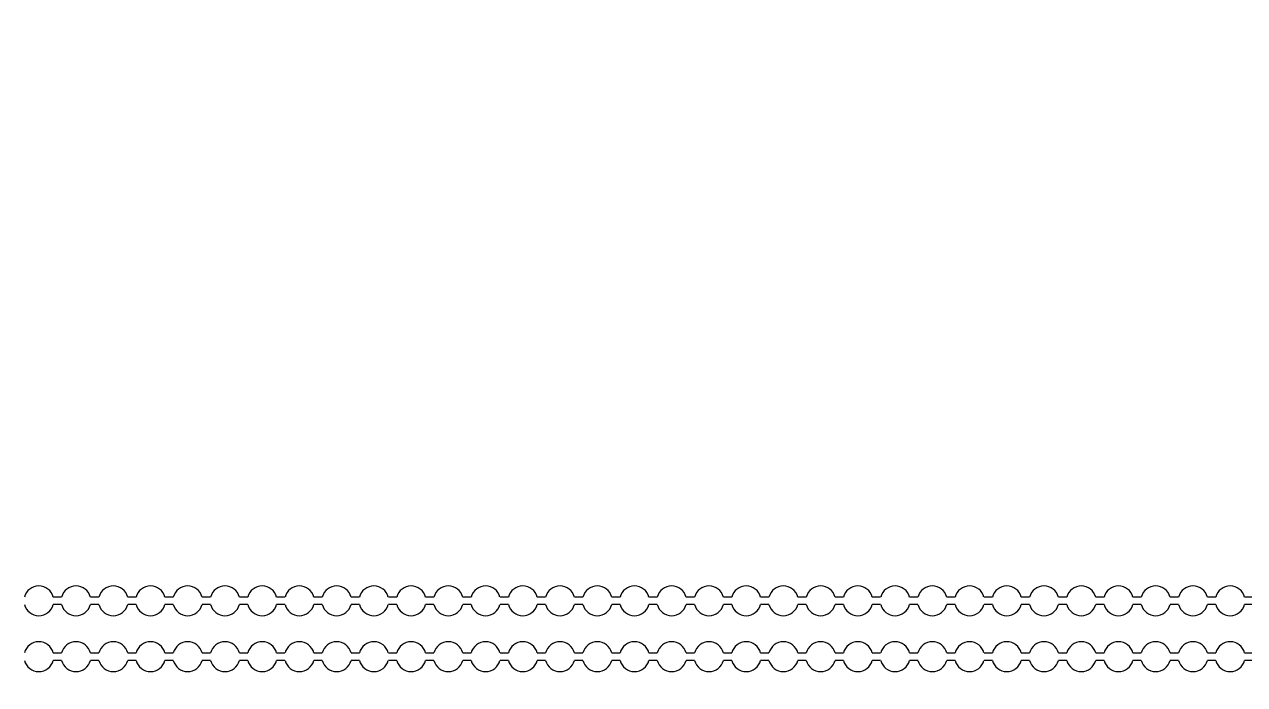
# Model space of a CAD drawing. Extents: x 4056 to 105656, y 4120 to 105720.
# Drawn here: x 32575 to 34214, y 36765 to 37652 of the extents above; entities that cross this region are included whole.
import ezdxf

# ---------------------------------------------------------------- set-up
doc = ezdxf.new("R2010")
doc.units = 13
doc.header["$MEASUREMENT"] = 0
doc.layers.add('Main Layer', color=7, linetype='Continuous', lineweight=0)

msp = doc.modelspace()

# ---------------------------------------------------------------- linework, layer by layer
for p, q in [((32625.1, 36883), (32613.9, 36883)), ((32625.1, 36873), (32613.9, 36873)), ((32675.1, 36883), (32663.9, 36883)), ((32675.1, 36873), (32663.9, 36873)), ((32725.1, 36883), (32713.9, 36883)), ((32725.1, 36873), (32713.9, 36873)), ((32775.1, 36883), (32763.9, 36883)), ((32775.1, 36873), (32763.9, 36873)), ((32825.1, 36883), (32813.9, 36883)), ((32825.1, 36873), (32813.9, 36873)), ((32875.1, 36883), (32863.9, 36883)), ((32875.1, 36873), (32863.9, 36873)), ((32925.1, 36883), (32913.9, 36883)), ((32925.1, 36873), (32913.9, 36873)), ((32975.1, 36883), (32963.9, 36883)), ((32975.1, 36873), (32963.9, 36873)), ((33025.1, 36883), (33013.9, 36883)), ((33025.1, 36873), (33013.9, 36873)), ((33075.1, 36883), (33063.9, 36883)), ((33075.1, 36873), (33063.9, 36873)), ((33125.1, 36883), (33113.9, 36883)), ((33125.1, 36873), (33113.9, 36873)), ((33175.1, 36883), (33163.9, 36883)), ((33175.1, 36873), (33163.9, 36873)), ((33225.1, 36883), (33213.9, 36883)), ((33225.1, 36873), (33213.9, 36873)), ((33275.1, 36883), (33263.9, 36883)), ((33275.1, 36873), (33263.9, 36873)), ((33325.1, 36883), (33313.9, 36883)), ((33325.1, 36873), (33313.9, 36873)), ((33375.1, 36883), (33363.9, 36883)), ((33375.1, 36873), (33363.9, 36873)), ((33425.1, 36883), (33413.9, 36883)), ((33425.1, 36873), (33413.9, 36873)), ((33475.1, 36883), (33463.9, 36883)), ((33475.1, 36873), (33463.9, 36873)), ((33525.1, 36883), (33513.9, 36883)), ((33525.1, 36873), (33513.9, 36873)), ((33575.1, 36883), (33563.9, 36883)), ((33575.1, 36873), (33563.9, 36873)), ((33625.1, 36883), (33613.9, 36883)), ((33625.1, 36873), (33613.9, 36873)), ((33675.1, 36883), (33663.9, 36883)), ((33675.1, 36873), (33663.9, 36873)), ((33725.1, 36883), (33713.9, 36883)), ((33725.1, 36873), (33713.9, 36873)), ((33775.1, 36883), (33763.9, 36883)), ((33775.1, 36873), (33763.9, 36873)), ((33825.1, 36883), (33813.9, 36883)), ((33825.1, 36873), (33813.9, 36873)), ((33875.1, 36883), (33863.9, 36883)), ((33875.1, 36873), (33863.9, 36873)), ((33925.1, 36883), (33913.9, 36883)), ((33925.1, 36873), (33913.9, 36873)), ((33975.1, 36883), (33963.9, 36883)), ((33975.1, 36873), (33963.9, 36873)), ((34025.1, 36883), (34013.9, 36883)), ((34025.1, 36873), (34013.9, 36873)), ((34075.1, 36883), (34063.9, 36883)), ((34075.1, 36873), (34063.9, 36873)), ((34125.1, 36883), (34113.9, 36883)), ((34125.1, 36873), (34113.9, 36873)), ((34175.1, 36883), (34163.9, 36883)), ((34175.1, 36873), (34163.9, 36873)), ((34225.1, 36883), (34213.9, 36883)), ((34225.1, 36873), (34213.9, 36873)), ((32613.9, 36808), (32625.1, 36808)), ((32663.9, 36808), (32675.1, 36808)), ((32713.9, 36808), (32725.1, 36808)), ((32763.9, 36808), (32775.1, 36808)), ((32813.9, 36808), (32825.1, 36808)), ((32863.9, 36808), (32875.1, 36808)), ((32913.9, 36808), (32925.1, 36808)), ((32963.9, 36808), (32975.1, 36808)), ((33013.9, 36808), (33025.1, 36808)), ((33063.9, 36808), (33075.1, 36808)), ((33113.9, 36808), (33125.1, 36808)), ((33163.9, 36808), (33175.1, 36808)), ((33213.9, 36808), (33225.1, 36808)), ((33263.9, 36808), (33275.1, 36808)), ((33313.9, 36808), (33325.1, 36808)), ((33363.9, 36808), (33375.1, 36808)), ((33413.9, 36808), (33425.1, 36808)), ((33463.9, 36808), (33475.1, 36808)), ((33513.9, 36808), (33525.1, 36808)), ((33563.9, 36808), (33575.1, 36808)), ((33613.9, 36808), (33625.1, 36808)), ((33663.9, 36808), (33675.1, 36808)), ((33713.9, 36808), (33725.1, 36808)), ((33763.9, 36808), (33775.1, 36808)), ((33813.9, 36808), (33825.1, 36808)), ((33863.9, 36808), (33875.1, 36808)), ((33913.9, 36808), (33925.1, 36808)), ((33963.9, 36808), (33975.1, 36808)), ((34013.9, 36808), (34025.1, 36808)), ((34063.9, 36808), (34075.1, 36808)), ((34113.9, 36808), (34125.1, 36808)), ((34163.9, 36808), (34175.1, 36808)), ((34213.9, 36808), (34225.1, 36808)), ((32625.1, 36798), (32613.9, 36798)), ((32675.1, 36798), (32663.9, 36798)), ((32725.1, 36798), (32713.9, 36798)), ((32775.1, 36798), (32763.9, 36798)), ((32825.1, 36798), (32813.9, 36798)), ((32875.1, 36798), (32863.9, 36798)), ((32925.1, 36798), (32913.9, 36798)), ((32975.1, 36798), (32963.9, 36798)), ((33025.1, 36798), (33013.9, 36798)), ((33075.1, 36798), (33063.9, 36798)), ((33125.1, 36798), (33113.9, 36798)), ((33175.1, 36798), (33163.9, 36798)), ((33225.1, 36798), (33213.9, 36798)), ((33275.1, 36798), (33263.9, 36798)), ((33325.1, 36798), (33313.9, 36798)), ((33375.1, 36798), (33363.9, 36798)), ((33425.1, 36798), (33413.9, 36798)), ((33475.1, 36798), (33463.9, 36798)), ((33525.1, 36798), (33513.9, 36798)), ((33575.1, 36798), (33563.9, 36798)), ((33625.1, 36798), (33613.9, 36798)), ((33675.1, 36798), (33663.9, 36798)), ((33725.1, 36798), (33713.9, 36798)), ((33775.1, 36798), (33763.9, 36798)), ((33825.1, 36798), (33813.9, 36798)), ((33875.1, 36798), (33863.9, 36798)), ((33925.1, 36798), (33913.9, 36798)), ((33975.1, 36798), (33963.9, 36798)), ((34025.1, 36798), (34013.9, 36798)), ((34075.1, 36798), (34063.9, 36798)), ((34125.1, 36798), (34113.9, 36798)), ((34175.1, 36798), (34163.9, 36798)), ((34225.1, 36798), (34213.9, 36798))]:
    msp.add_line(p, q)
for centre, start, end in [((32594.5, 36878), 14.4775, 165.5225), ((32644.5, 36878), 14.4775, 165.5225), ((32694.5, 36878), 14.4775, 165.5225), ((32744.5, 36878), 14.4775, 165.5225), ((32794.5, 36878), 14.4775, 165.5225), ((32844.5, 36878), 14.4775, 165.5225), ((32894.5, 36878), 14.4775, 165.5225), ((32944.5, 36878), 14.4775, 165.5225), ((32994.5, 36878), 14.4775, 165.5225), ((33044.5, 36878), 14.4775, 165.5225), ((33094.5, 36878), 14.4775, 165.5225), ((33144.5, 36878), 14.4775, 165.5225), ((33194.5, 36878), 14.4775, 165.5225), ((33244.5, 36878), 14.4775, 165.5225), ((33294.5, 36878), 14.4775, 165.5225), ((33344.5, 36878), 14.4775, 165.5225), ((33394.5, 36878), 14.4775, 165.5225), ((33444.5, 36878), 14.4775, 165.5225), ((33494.5, 36878), 14.4775, 165.5225), ((33544.5, 36878), 14.4775, 165.5225), ((33594.5, 36878), 14.4775, 165.5225), ((33644.5, 36878), 14.4775, 165.5225), ((33694.5, 36878), 14.4775, 165.5225), ((33744.5, 36878), 14.4775, 165.5225), ((33794.5, 36878), 14.4775, 165.5225), ((33844.5, 36878), 14.4775, 165.5225), ((33894.5, 36878), 14.4775, 165.5225), ((33944.5, 36878), 14.4775, 165.5225), ((33994.5, 36878), 14.4775, 165.5225), ((34044.5, 36878), 14.4775, 165.5225), ((34094.5, 36878), 14.4775, 165.5225), ((34144.5, 36878), 14.4775, 165.5225), ((34194.5, 36878), 14.4775, 165.5225), ((32594.5, 36878), 194.4775, 345.5225), ((32644.5, 36878), 194.4775, 345.5225), ((32694.5, 36878), 194.4775, 345.5225), ((32744.5, 36878), 194.4775, 345.5225), ((32794.5, 36878), 194.4775, 345.5225), ((32844.5, 36878), 194.4775, 345.5225), ((32894.5, 36878), 194.4775, 345.5225), ((32944.5, 36878), 194.4775, 345.5225), ((32994.5, 36878), 194.4775, 345.5225), ((33044.5, 36878), 194.4775, 345.5225), ((33094.5, 36878), 194.4775, 345.5225), ((33144.5, 36878), 194.4775, 345.5225), ((33194.5, 36878), 194.4775, 345.5225), ((33244.5, 36878), 194.4775, 345.5225), ((33294.5, 36878), 194.4775, 345.5225), ((33344.5, 36878), 194.4775, 345.5225), ((33394.5, 36878), 194.4775, 345.5225), ((33444.5, 36878), 194.4775, 345.5225), ((33494.5, 36878), 194.4775, 345.5225), ((33544.5, 36878), 194.4775, 345.5225), ((33594.5, 36878), 194.4775, 345.5225), ((33644.5, 36878), 194.4775, 345.5225), ((33694.5, 36878), 194.4775, 345.5225), ((33744.5, 36878), 194.4775, 345.5225), ((33794.5, 36878), 194.4775, 345.5225), ((33844.5, 36878), 194.4775, 345.5225), ((33894.5, 36878), 194.4775, 345.5225), ((33944.5, 36878), 194.4775, 345.5225), ((33994.5, 36878), 194.4775, 345.5225), ((34044.5, 36878), 194.4775, 345.5225), ((34094.5, 36878), 194.4775, 345.5225), ((34144.5, 36878), 194.4775, 345.5225), ((34194.5, 36878), 194.4775, 345.5225), ((32594.5, 36803), 14.4775, 165.5225), ((32644.5, 36803), 14.4775, 165.5225), ((32694.5, 36803), 14.4775, 165.5225), ((32744.5, 36803), 14.4775, 165.5225), ((32794.5, 36803), 14.4775, 165.5225), ((32844.5, 36803), 14.4775, 165.5225), ((32894.5, 36803), 14.4775, 165.5225), ((32944.5, 36803), 14.4775, 165.5225), ((32994.5, 36803), 14.4775, 165.5225), ((33044.5, 36803), 14.4775, 165.5225), ((33094.5, 36803), 14.4775, 165.5225), ((33144.5, 36803), 14.4775, 165.5225), ((33194.5, 36803), 14.4775, 165.5225), ((33244.5, 36803), 14.4775, 165.5225), ((33294.5, 36803), 14.4775, 165.5225), ((33344.5, 36803), 14.4775, 165.5225), ((33394.5, 36803), 14.4775, 165.5225), ((33444.5, 36803), 14.4775, 165.5225), ((33494.5, 36803), 14.4775, 165.5225), ((33544.5, 36803), 14.4775, 165.5225), ((33594.5, 36803), 14.4775, 165.5225), ((33644.5, 36803), 14.4775, 165.5225), ((33694.5, 36803), 14.4775, 165.5225), ((33744.5, 36803), 14.4775, 165.5225), ((33794.5, 36803), 14.4775, 165.5225), ((33844.5, 36803), 14.4775, 165.5225), ((33894.5, 36803), 14.4775, 165.5225), ((33944.5, 36803), 14.4775, 165.5225), ((33994.5, 36803), 14.4775, 165.5225), ((34044.5, 36803), 14.4775, 165.5225), ((34094.5, 36803), 14.4775, 165.5225), ((34144.5, 36803), 14.4775, 165.5225), ((34194.5, 36803), 14.4775, 165.5225), ((32594.5, 36803), 194.4775, 345.5225), ((32644.5, 36803), 194.4775, 345.5225), ((32694.5, 36803), 194.4775, 345.5225), ((32744.5, 36803), 194.4775, 345.5225), ((32794.5, 36803), 194.4775, 345.5225), ((32844.5, 36803), 194.4775, 345.5225), ((32894.5, 36803), 194.4775, 345.5225), ((32944.5, 36803), 194.4775, 345.5225), ((32994.5, 36803), 194.4775, 345.5225), ((33044.5, 36803), 194.4775, 345.5225), ((33094.5, 36803), 194.4775, 345.5225), ((33144.5, 36803), 194.4775, 345.5225), ((33194.5, 36803), 194.4775, 345.5225), ((33244.5, 36803), 194.4775, 345.5225), ((33294.5, 36803), 194.4775, 345.5225), ((33344.5, 36803), 194.4775, 345.5225), ((33394.5, 36803), 194.4775, 345.5225), ((33444.5, 36803), 194.4775, 345.5225), ((33494.5, 36803), 194.4775, 345.5225), ((33544.5, 36803), 194.4775, 345.5225), ((33594.5, 36803), 194.4775, 345.5225), ((33644.5, 36803), 194.4775, 345.5225), ((33694.5, 36803), 194.4775, 345.5225), ((33744.5, 36803), 194.4775, 345.5225), ((33794.5, 36803), 194.4775, 345.5225), ((33844.5, 36803), 194.4775, 345.5225), ((33894.5, 36803), 194.4775, 345.5225), ((33944.5, 36803), 194.4775, 345.5225), ((33994.5, 36803), 194.4775, 345.5225), ((34044.5, 36803), 194.4775, 345.5225), ((34094.5, 36803), 194.4775, 345.5225), ((34144.5, 36803), 194.4775, 345.5225), ((34194.5, 36803), 194.4775, 345.5225)]:
    msp.add_arc(centre, 20, start, end)
at = {"layer": 'Main Layer'}
msp.add_circle((54856, 54920.5), 50800, dxfattribs=at)

doc.saveas('drawing.dxf')
